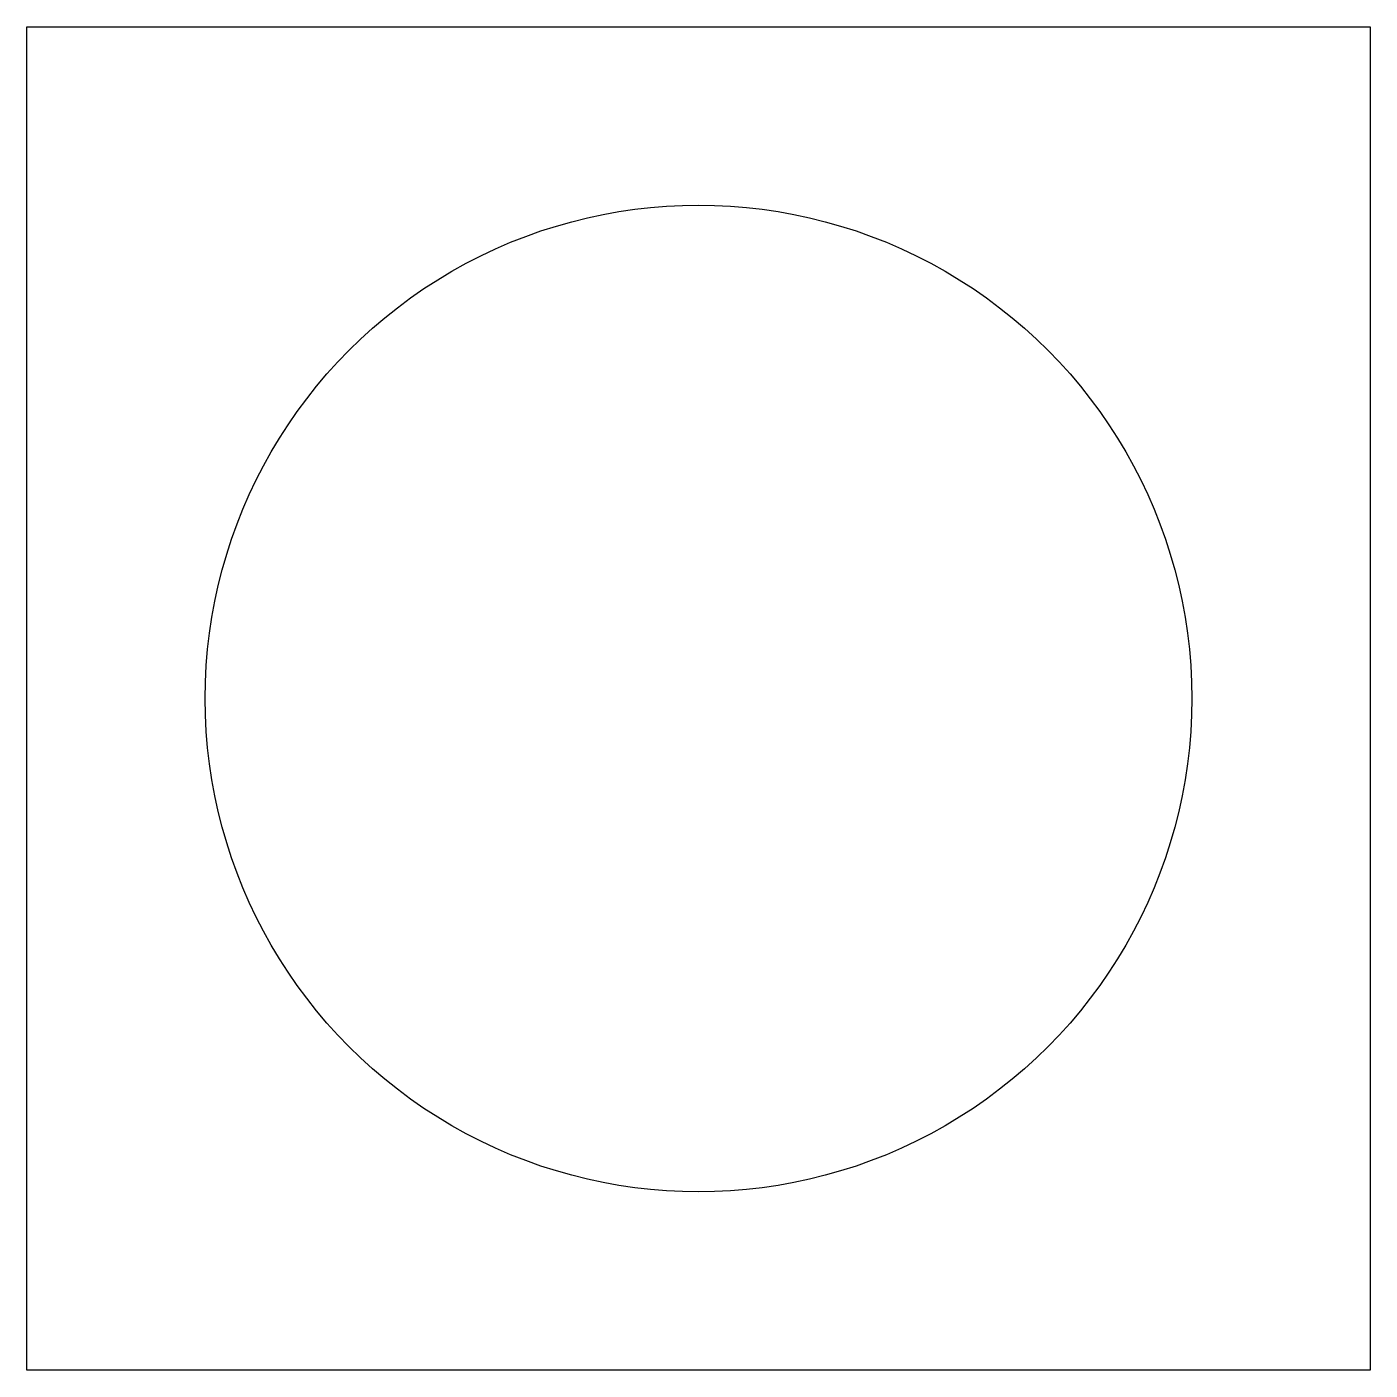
# Model space of a CAD drawing. Extents: x 12 to 152, y 147 to 287.
import ezdxf

# ---------------------------------------------------------------- set-up
doc = ezdxf.new("R2010")
doc.units = 0
doc.layers.add('Ebene_1', color=7, linetype='CONTINUOUS')

msp = doc.modelspace()

# ---------------------------------------------------------------- linework, layer by layer
at = {"layer": 'Ebene_1', "color": 7}
msp.add_lwpolyline([(11.939545, 287.006876), (151.691425, 287.006876), (151.691425, 147.255016), (11.939545, 147.255016)], close=True, dxfattribs=at)
at = {"layer": 'Ebene_1', "color": 1}
msp.add_lwpolyline([(133.143715, 217.130951)], close=True, dxfattribs=at)
for points in [[(56.151367, 261.582504), (72.032377, 270.751409), (91.598589, 270.751409), (107.479599, 261.582504)], [(30.487251, 217.130951), (30.487251, 235.468762), (40.270357, 252.413598), (56.151367, 261.582504)], [(107.479599, 261.582504), (123.360609, 252.413598), (133.143715, 235.468762), (133.143715, 217.130951)], [(56.151367, 172.679398), (40.270357, 181.848304), (30.487251, 198.79314), (30.487251, 217.130951)], [(133.143715, 217.130951), (133.143715, 198.79314), (123.360609, 181.848304), (107.479599, 172.679398)], [(107.479599, 172.679398), (91.598589, 163.510493), (72.032377, 163.510493), (56.151367, 172.679398)]]:
    msp.add_open_spline(points, degree=3, dxfattribs=at)

doc.saveas('drawing.dxf')
